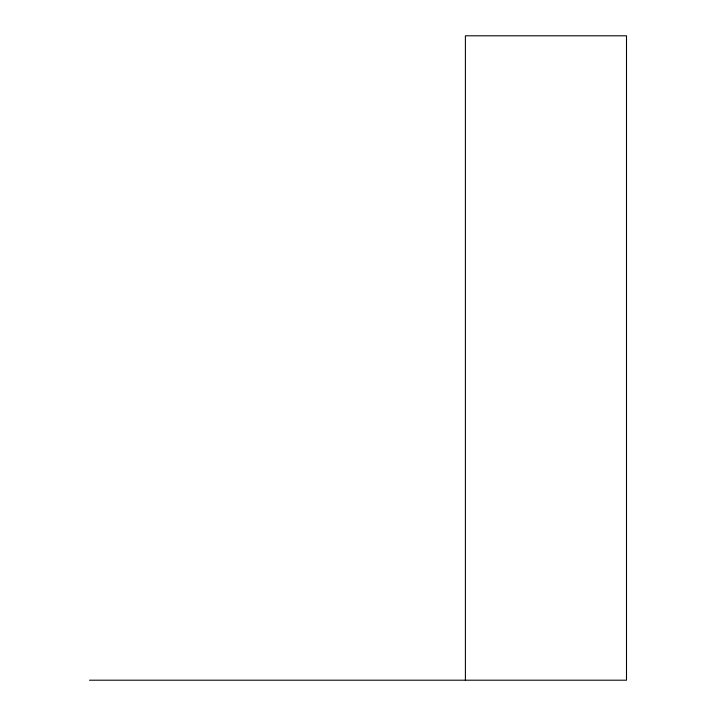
<?xml version="1.0" encoding="UTF-8"?>
<svg xmlns="http://www.w3.org/2000/svg" width="716" height="716" viewBox="0 0 716 716"><rect width="100%" height="100%" fill="white"/><g stroke="black" fill="none" stroke-linecap="round" stroke-linejoin="round"><path stroke-width="1.07" d="M89.5 680.2L626.5 680.2L626.5 35.8L465.4 35.8L465.4 680.2"/></g></svg>
